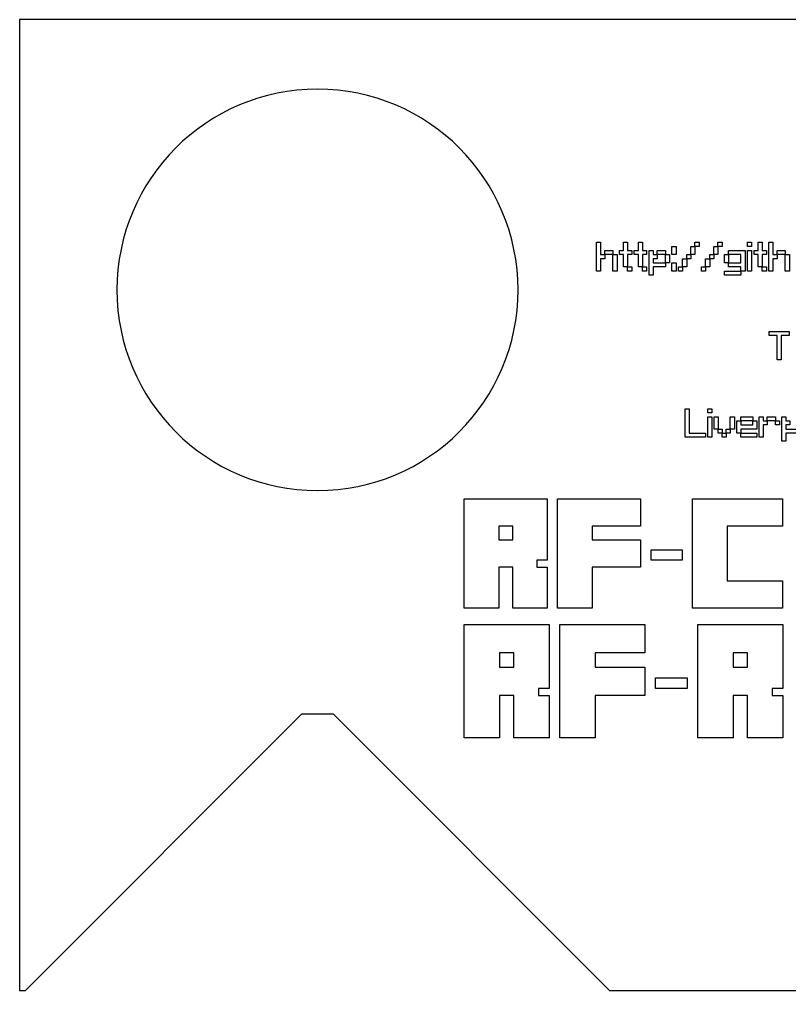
# Model space of a CAD drawing. Extents: x 133 to 733, y -330 to -30.
# Drawn here: x 132.7 to 370.8, y -329.6 to -29.6 of the extents above; entities that cross this region are included whole.
import ezdxf

# ---------------------------------------------------------------- set-up
doc = ezdxf.new("R2010")
doc.units = 0
doc.header["$MEASUREMENT"] = 0
doc.layers.add('LAYER_1', color=7, linetype='CONTINUOUS')

# ---------------------------------------------------------------- blocks, each defined once
blk = doc.blocks.new('BLOCK_2')
at = {"layer": 'LAYER_1', "color": 1}
blk.add_lwpolyline([(646.18, -244.11), (731.63, -329.56), (732.66, -329.56), (732.66, -29.56), (132.66, -29.56), (132.66, -329.56), (134.53, -329.56), (219.98, -244.11), (229.65, -244.11), (315.1, -329.56), (551.06, -329.56), (636.51, -244.11), (646.18, -244.11)], dxfattribs=at)

msp = doc.modelspace()

# ---------------------------------------------------------------- linework, layer by layer
at = {"layer": 'LAYER_1', "color": 5}
for points in [[(311.06, -107.3), (311.06, -98.42), (312.33, -98.42), (312.33, -102.22), (313.6, -102.22), (313.6, -103.49), (312.33, -103.49), (312.33, -107.3), (311.06, -107.3)], [(319.43, -106.03), (319.43, -102.22), (318.17, -102.22), (318.17, -100.95), (319.43, -100.95), (319.43, -98.42), (320.7, -98.42), (320.7, -100.95), (321.97, -100.95), (321.97, -102.22), (320.7, -102.22), (320.7, -106.03), (319.43, -106.03)], [(324, -106.03), (324, -102.22), (322.73, -102.22), (322.73, -100.95), (324, -100.95), (324, -98.42), (325.27, -98.42), (325.27, -100.95), (326.54, -100.95), (326.54, -102.22), (325.27, -102.22), (325.27, -106.03), (324, -106.03)], [(341.51, -99.69), (341.51, -98.42), (342.78, -98.42), (342.78, -99.69), (341.51, -99.69)], [(348.61, -99.69), (348.61, -98.42), (349.88, -98.42), (349.88, -99.69), (348.61, -99.69)], [(357.75, -99.69), (357.75, -98.42), (359.01, -98.42), (359.01, -99.69), (357.75, -99.69)], [(361.04, -106.03), (361.04, -102.22), (359.78, -102.22), (359.78, -100.95), (361.04, -100.95), (361.04, -98.42), (362.31, -98.42), (362.31, -100.95), (363.58, -100.95), (363.58, -102.22), (362.31, -102.22), (362.31, -106.03), (361.04, -106.03)], [(364.34, -107.3), (364.34, -98.42), (365.61, -98.42), (365.61, -102.22), (366.88, -102.22), (366.88, -103.49), (365.61, -103.49), (365.61, -107.3), (364.34, -107.3)], [(313.6, -102.22), (313.6, -100.95), (316.14, -100.95), (316.14, -102.22), (313.6, -102.22)], [(327.3, -108.57), (327.3, -100.95), (328.57, -100.95), (328.57, -102.22), (329.84, -102.22), (329.84, -103.49), (328.57, -103.49), (328.57, -104.76), (332.37, -104.76), (332.37, -106.03), (328.57, -106.03), (328.57, -108.57), (327.3, -108.57)], [(329.84, -102.22), (329.84, -100.95), (332.37, -100.95), (332.37, -102.22), (329.84, -102.22)], [(334.4, -102.22), (334.4, -99.69), (335.67, -99.69), (335.67, -102.22), (334.4, -102.22)], [(340.24, -102.22), (340.24, -99.69), (341.51, -99.69), (341.51, -102.22), (340.24, -102.22)], [(347.34, -102.22), (347.34, -99.69), (348.61, -99.69), (348.61, -102.22), (347.34, -102.22)], [(355.72, -107.3), (355.72, -106.03), (351.91, -106.03), (351.91, -104.76), (355.72, -104.76), (355.72, -102.22), (351.91, -102.22), (351.91, -100.95), (356.98, -100.95), (356.98, -107.3), (355.72, -107.3)], [(357.75, -107.3), (357.75, -100.95), (359.01, -100.95), (359.01, -107.3), (357.75, -107.3)], [(366.88, -102.22), (366.88, -100.95), (369.42, -100.95), (369.42, -102.22), (366.88, -102.22)], [(316.14, -107.3), (316.14, -102.22), (317.41, -102.22), (317.41, -107.3), (316.14, -107.3)], [(332.37, -104.76), (332.37, -102.22), (333.64, -102.22), (333.64, -104.76), (332.37, -104.76)], [(334.4, -107.3), (334.4, -104.76), (335.67, -104.76), (335.67, -107.3), (334.4, -107.3)], [(337.7, -106.03), (337.7, -103.49), (338.97, -103.49), (338.97, -106.03), (337.7, -106.03)], [(338.97, -103.49), (338.97, -102.22), (340.24, -102.22), (340.24, -103.49), (338.97, -103.49)], [(344.81, -106.03), (344.81, -103.49), (346.07, -103.49), (346.07, -106.03), (344.81, -106.03)], [(346.07, -103.49), (346.07, -102.22), (347.34, -102.22), (347.34, -103.49), (346.07, -103.49)], [(350.64, -104.76), (350.64, -102.22), (351.91, -102.22), (351.91, -104.76), (350.64, -104.76)], [(369.42, -107.3), (369.42, -102.22), (370.69, -102.22), (370.69, -107.3), (369.42, -107.3)], [(320.7, -107.3), (320.7, -106.03), (321.97, -106.03), (321.97, -107.3), (320.7, -107.3)], [(325.27, -107.3), (325.27, -106.03), (326.54, -106.03), (326.54, -107.3), (325.27, -107.3)], [(336.43, -107.3), (336.43, -106.03), (337.7, -106.03), (337.7, -107.3), (336.43, -107.3)], [(343.54, -107.3), (343.54, -106.03), (344.81, -106.03), (344.81, -107.3), (343.54, -107.3)], [(350.64, -108.57), (350.64, -107.3), (355.72, -107.3), (355.72, -108.57), (350.64, -108.57)], [(362.31, -107.3), (362.31, -106.03), (363.58, -106.03), (363.58, -107.3), (362.31, -107.3)], [(366.91, -134.7), (366.91, -127.24), (364.43, -127.24), (364.43, -126), (370.64, -126), (370.64, -127.24), (368.16, -127.24), (368.16, -134.7), (366.91, -134.7)], [(338.51, -158.57), (338.51, -149.87), (339.75, -149.87), (339.75, -157.33), (344.73, -157.33), (344.73, -158.57), (338.51, -158.57)], [(345.47, -151.11), (345.47, -149.87), (346.72, -149.87), (346.72, -151.11), (345.47, -151.11)], [(345.47, -158.57), (345.47, -152.36), (346.72, -152.36), (346.72, -158.57), (345.47, -158.57)], [(347.46, -156.09), (347.46, -152.36), (348.71, -152.36), (348.71, -156.09), (347.46, -156.09)], [(352.43, -156.09), (352.43, -152.36), (353.68, -152.36), (353.68, -156.09), (352.43, -156.09)], [(355.67, -153.6), (355.67, -152.36), (359.4, -152.36), (359.4, -153.6), (355.67, -153.6)], [(361.39, -158.57), (361.39, -152.36), (362.63, -152.36), (362.63, -153.6), (363.87, -153.6), (363.87, -154.84), (362.63, -154.84), (362.63, -158.57), (361.39, -158.57)], [(363.87, -153.6), (363.87, -152.36), (366.36, -152.36), (366.36, -153.6), (363.87, -153.6)], [(368.35, -159.82), (368.35, -152.36), (369.59, -152.36), (369.59, -153.6), (370.83, -153.6), (370.83, -154.84), (369.59, -154.84), (369.59, -156.09), (373.32, -156.09), (373.32, -157.33), (369.59, -157.33), (369.59, -159.82), (368.35, -159.82)], [(354.42, -157.33), (354.42, -153.6), (355.67, -153.6), (355.67, -154.84), (359.4, -154.84), (359.4, -153.6), (360.64, -153.6), (360.64, -156.09), (355.67, -156.09), (355.67, -157.33), (354.42, -157.33)], [(366.36, -154.84), (366.36, -153.6), (367.6, -153.6), (367.6, -154.84), (366.36, -154.84)], [(348.71, -157.33), (348.71, -156.09), (349.95, -156.09), (349.95, -157.33), (348.71, -157.33)], [(349.95, -158.57), (349.95, -157.33), (351.19, -157.33), (351.19, -158.57), (349.95, -158.57)], [(351.19, -157.33), (351.19, -156.09), (352.43, -156.09), (352.43, -157.33), (351.19, -157.33)], [(355.67, -158.57), (355.67, -157.33), (360.64, -157.33), (360.64, -158.57), (355.67, -158.57)]]:
    msp.add_lwpolyline(points, dxfattribs=at)
at = {"layer": 'LAYER_1', "color": 3}
for points in [[(270.19, -211.39), (270.19, -177.64), (295.85, -177.64), (295.85, -196.63), (292.64, -196.63), (292.64, -198.73), (295.85, -198.73), (295.85, -211.39), (285.16, -211.39), (285.16, -198.73), (280.88, -198.73), (280.88, -211.39), (270.19, -211.39)], [(299.06, -211.39), (299.06, -177.64), (324.72, -177.64), (324.72, -186.08), (309.75, -186.08), (309.75, -190.3), (324.72, -190.3), (324.72, -198.73), (309.75, -198.73), (309.75, -211.39), (299.06, -211.39)], [(340.76, -211.39), (340.76, -177.64), (368.56, -177.64), (368.56, -186.08), (351.45, -186.08), (351.45, -202.95), (368.56, -202.95), (368.56, -211.39), (340.76, -211.39)], [(285.16, -190.3), (285.16, -186.08), (280.88, -186.08), (280.88, -190.3), (285.16, -190.3)], [(327.93, -196.63), (327.93, -193.46), (337.55, -193.46), (337.55, -196.63), (327.93, -196.63)], [(270.19, -251.52), (270.19, -216.51), (296.45, -216.51), (296.45, -236.21), (293.17, -236.21), (293.17, -238.39), (296.45, -238.39), (296.45, -251.52), (285.51, -251.52), (285.51, -238.39), (281.13, -238.39), (281.13, -251.52), (270.19, -251.52)], [(299.73, -251.52), (299.73, -216.51), (325.99, -216.51), (325.99, -225.27), (310.67, -225.27), (310.67, -229.64), (325.99, -229.64), (325.99, -238.39), (310.67, -238.39), (310.67, -251.52), (299.73, -251.52)], [(342.4, -251.52), (342.4, -216.51), (368.65, -216.51), (368.65, -236.21), (365.37, -236.21), (365.37, -238.39), (368.65, -238.39), (368.65, -251.52), (357.71, -251.52), (357.71, -238.39), (353.34, -238.39), (353.34, -251.52), (342.4, -251.52)], [(285.51, -229.64), (285.51, -225.27), (281.13, -225.27), (281.13, -229.64), (285.51, -229.64)], [(357.71, -229.64), (357.71, -225.27), (353.34, -225.27), (353.34, -229.64), (357.71, -229.64)], [(329.27, -236.21), (329.27, -232.92), (339.11, -232.92), (339.11, -236.21), (329.27, -236.21)]]:
    msp.add_lwpolyline(points, dxfattribs=at)
msp.add_open_spline([(286.81, -113.11), (286.81, -147.35), (259.06, -175.11), (224.81, -175.11), (190.57, -175.11), (162.81, -147.35), (162.81, -113.11), (162.81, -78.87), (190.57, -51.11), (224.81, -51.11), (259.06, -51.11), (286.81, -78.87), (286.81, -113.11)], degree=3, knots=[0, 0, 0, 0, 1, 1, 1, 2, 2, 2, 3, 3, 3, 4, 4, 4, 4], dxfattribs=at)

# ---------------------------------------------------------------- block references
at = {"layer": 'LAYER_1'}
msp.add_blockref('BLOCK_2', (0, 0), dxfattribs=at)

doc.saveas('drawing.dxf')
